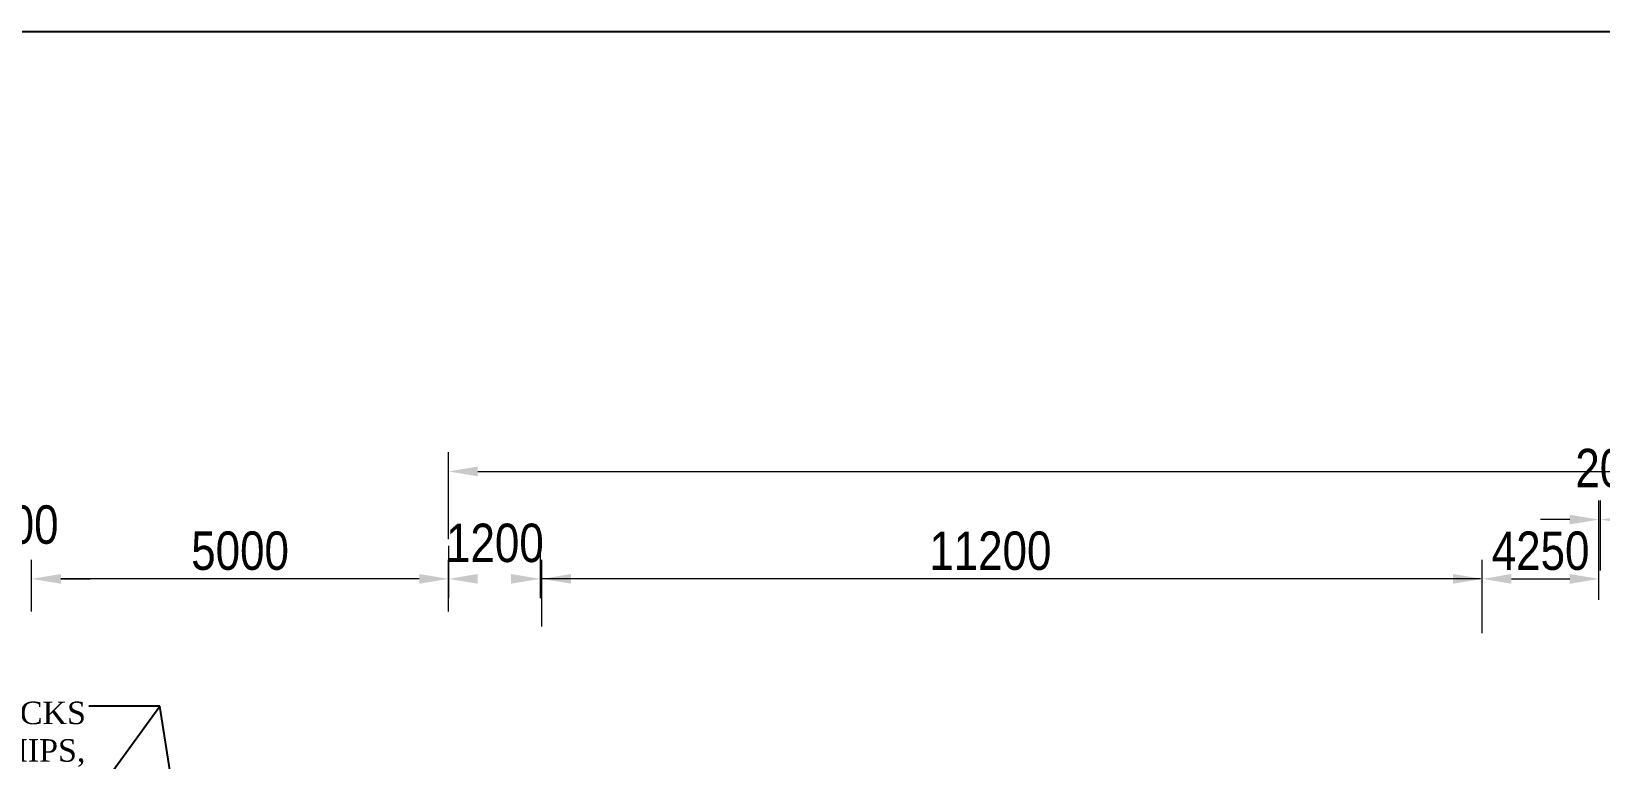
# Model space of a CAD drawing. Extents: x -426260 to 2055400, y -4304674 to -305611.
# Drawn here: x 154896 to 173718, y -1894660 to -1885926 of the extents above; entities that cross this region are included whole.
import ezdxf

# ---------------------------------------------------------------- set-up
doc = ezdxf.new("R2010")
doc.units = 0
doc.header["$LTSCALE"] = 300
doc.header["$MEASUREMENT"] = 0
doc.header["$PDMODE"] = 3
doc.layers.get('DEFPOINTS').update_dxf_attribs({"linetype": 'CONTINUOUS'})
doc.layers.add('Dim', color=7, linetype='CONTINUOUS', lineweight=9)
doc.layers.add('LINE', color=7, linetype='CONTINUOUS')
doc.styles.add('Arial', font='arial.ttf')
doc.styles.add('DIM', font='isocp3.shx')
doc.styles.add('dimText', font='ARIALN.TTF')
doc.dimstyles.new('dim_150', dxfattribs={"dimtxt": 300, "dimasz": 300, "dimexe": 300, "dimexo": 100, "dimgap": 100, "dimtad": 1, "dimdec": 0, "dimzin": 0, "dimdsep": 46, "dimtxsty": 'DIM', "dimcen": 150, "dimclrd": 5, "dimclre": 5, "dimclrt": 7, "dimadec": 0, "dimazin": 0, "dimtfac": 1, "dimtdec": 0, "dimtmove": 0, "dimatfit": 3, "dimfxl": 20, "dimtolj": 1, "dimtzin": 0, "dimarcsym": 0})
doc.dimstyles.new('dim_230', dxfattribs={"dimtxt": 460, "dimasz": 460, "dimexe": 230, "dimexo": 100, "dimgap": 100, "dimtad": 1, "dimdec": 0, "dimzin": 0, "dimdsep": 46, "dimtxsty": 'dimText', "dimcen": 0.09, "dimclrd": 256, "dimclre": 256, "dimclrt": 7, "dimadec": 0, "dimazin": 0, "dimtfac": 1, "dimtdec": 0, "dimtofl": 0, "dimtmove": 0, "dimatfit": 3, "dimfxl": 1, "dimtolj": 1, "dimtzin": 0, "dimlwd": -1, "dimlwe": -1, "dimarcsym": 0})

# ---------------------------------------------------------------- blocks, each defined once
blk = doc.blocks.new('*D1282')
at = {"layer": 'DEFPOINTS', "color": 0, "ltscale": 500, "transparency": 16777216}
for p in [(154899, -1892492), (154599, -1892983), (154899, -1892983)]:
    blk.add_point(p, dxfattribs=at)
at = {"layer": 'Dim', "ltscale": 500, "transparency": 16777216}
for p, q in [((154599, -1892883), (154599, -1892262)), ((154899, -1892883), (154899, -1892262)), ((154249, -1892492), (153899, -1892492)), ((155249, -1892492), (155599, -1892492))]:
    blk.add_line(p, q, dxfattribs=at)
for points in [[(154249, -1892434), (154249, -1892551), (154599, -1892492)], [(155249, -1892434), (155249, -1892551), (154899, -1892492)]]:
    blk.add_solid(points, dxfattribs=at)
at = {"layer": 'Dim', "color": 7, "ltscale": 500, "transparency": 16777216, "insert": (154782, -1891844), "char_height": 460, "attachment_point": 5, "style": 'dimText'}
blk.add_mtext('\\A1;300', dxfattribs=at)
blk = doc.blocks.new('*D1283')
at = {"layer": 'DEFPOINTS', "color": 0, "ltscale": 500, "transparency": 16777216}
for p in [(154899, -1892492), (154899, -1892983), (159898, -1892983)]:
    blk.add_point(p, dxfattribs=at)
at = {"layer": 'Dim', "ltscale": 500, "transparency": 16777216}
for p, q in [((154899, -1892883), (154899, -1892262)), ((159898, -1892883), (159898, -1892262)), ((159548, -1892492), (155249, -1892492))]:
    blk.add_line(p, q, dxfattribs=at)
for points in [[(155249, -1892434), (155249, -1892551), (154899, -1892492)], [(159548, -1892434), (159548, -1892551), (159898, -1892492)]]:
    blk.add_solid(points, dxfattribs=at)
at = {"layer": 'Dim', "color": 7, "ltscale": 500, "transparency": 16777216, "insert": (157399, -1892157), "char_height": 460, "attachment_point": 5, "style": 'dimText'}
blk.add_mtext('\\A1;5000', dxfattribs=at)
blk = doc.blocks.new('*D1207')
at = {"layer": 'DEFPOINTS', "color": 0, "ltscale": 500, "transparency": 16777216}
for p in [(173718, -1891781), (173698, -1892492, 0), (173718, -1892492, 0)]:
    blk.add_point(p, dxfattribs=at)
at = {"layer": 'Dim', "ltscale": 500, "transparency": 16777216}
for p, q in [((173698, -1892392), (173698, -1891551)), ((173718, -1892392), (173718, -1891551)), ((173348, -1891781), (172998, -1891781)), ((174068, -1891781), (174418, -1891781))]:
    blk.add_line(p, q, dxfattribs=at)
for points in [[(173348, -1891723), (173348, -1891839), (173698, -1891781)], [(174068, -1891723), (174068, -1891839), (173718, -1891781)]]:
    blk.add_solid(points, dxfattribs=at)
at = {"layer": 'Dim', "color": 7, "ltscale": 500, "transparency": 16777216, "insert": (173708, -1891166), "char_height": 460, "attachment_point": 5, "style": 'dimText'}
blk.add_mtext('\\A1;20', dxfattribs=at)

msp = doc.modelspace()

# ---------------------------------------------------------------- linework, layer by layer
at = {"layer": 'Dim', "ltscale": 500}
for p, q in [((159899.3, -1892016.9, 0), (159899.3, -1890973.6, 0)), ((160249.3, -1891203.6, 0), (198909.6, -1891203.6, 0)), ((160998, -1891994.3, 0), (160998, -1892722.3, 0)), ((160998, -1891994.3, 0), (160998, -1892722.3, 0)), ((159898.5, -1892095.3, 0), (159898.5, -1892722.3, 0)), ((161019, -1893062.2, 0), (161019, -1892262.3, 0)), ((172298.5, -1893142, 0), (172298.5, -1892262.3, 0)), ((172298.5, -1892392.3, 0), (172298.5, -1892262.3, 0)), ((173698.5, -1892743.4, 0), (173698.5, -1892262.3, 0)), ((172279.4, -1892492.3, 0), (161019, -1892492.3, 0)), ((172648.5, -1892492.3, 0), (173348.5, -1892492.3, 0))]:
    msp.add_line(p, q, dxfattribs=at)
for points in [[(160249.3, -1891145.2, 0), (160249.3, -1891261.9, 0), (159899.3, -1891203.6, 0)], [(160248.5, -1892433.9, 0), (160248.5, -1892550.6, 0), (159898.5, -1892492.3, 0)], [(160648, -1892433.9, 0), (160648, -1892550.6, 0), (160998, -1892492.3, 0)], [(161369, -1892433.9, 0), (161369, -1892550.6, 0), (161019, -1892492.3, 0)], [(171948.5, -1892433.9, 0), (171948.5, -1892550.6, 0), (172298.5, -1892492.3, 0)], [(172648.5, -1892433.9, 0), (172648.5, -1892550.6, 0), (172298.5, -1892492.3, 0)], [(173348.5, -1892433.9, 0), (173348.5, -1892550.6, 0), (173698.5, -1892492.3, 0)]]:
    msp.add_solid(points, dxfattribs=at)
at = {"layer": 'LINE'}
msp.add_lwpolyline([(217376, -1939042.7), (142261.2, -1939042.7), (142261.2, -1885925.9), (217376, -1885925.9)], close=True, dxfattribs=at)

# ---------------------------------------------------------------- texts
at = {"layer": 'Dim', "color": 7, "ltscale": 500, "char_height": 460, "attachment_point": 5, "style": 'dimText'}
for s, insert in [('\\A1;1200', (160455.7, -1892063.6, 0)), ('\\A1;11200', (166398.5, -1892157.4, 0)), ('\\A1;4250', (172998.5, -1892157.4, 0))]:
    msp.add_mtext(s, dxfattribs=dict(at, insert=insert))
at = {"layer": 'LINE', "insert": (146385, -1893964.6, 0), "char_height": 269.892, "width": 13483.804, "attachment_point": 1}
msp.add_mtext('\\pi2563;{\\fTimes New Roman|b0|i0|c0|p18;1- LAYER 500x500x200 C.C BLOCKS \\P\\pi1356;OVER 100 mm THICK PICK JHAMA CHIPS, \\P\\pi2561;GEOTEXTILE (Thickness >=3 mm)  & \\P\\pi3643;100 mm SAND (F.M 1.00 - 1.50)}', dxfattribs=at)

# ---------------------------------------------------------------- dimensions: what is measured, and where the dimension line sits
at = {"layer": 'Dim', "ltscale": 500}
dim = msp.add_linear_dim(base=(173718.5, -1891781), p1=(173698.5, -1892492.3, 0), p2=(173718.5, -1892492.3, 0), dimstyle='dim_230', override={"dimasz": 350, "dimsah": 1, "dimtmove": 2}, dxfattribs=at)
dim.commit()
dim.dimension.update_dxf_attribs({"geometry": '*D1207', "text_midpoint": (173708.5, -1891166.1)})
dim = msp.add_linear_dim(base=(154898.8, -1892492.3, 0), p1=(154598.8, -1892983.2, 0), p2=(154898.8, -1892983.2, 0), dimstyle='dim_230', override={"dimasz": 350, "dimsah": 1, "dimtmove": 2}, dxfattribs=at)
dim.commit()
dim.dimension.update_dxf_attribs({"geometry": '*D1282', "text_midpoint": (154782.3, -1891844.3, 0), "dimtype": 160})
dim = msp.add_linear_dim(base=(154898.8, -1892492.3, 0), p1=(159898.5, -1892983.2, 0), p2=(154898.8, -1892983.2, 0), angle=180, dimstyle='dim_230', override={"dimasz": 350, "dimsah": 1, "dimtmove": 2}, dxfattribs=at)
dim.commit()
dim.dimension.update_dxf_attribs({"geometry": '*D1283', "text_midpoint": (157398.6, -1892157.4, 0)})

# ---------------------------------------------------------------- leaders
for points in [[(152955, -1898788.2, 0), (156438.4, -1894018.7, 0), (155585.4, -1894018.7, 0)], [(157166.1, -1898732.9, 0), (156438.4, -1894018.7, 0), (155585.4, -1894018.7, 0)]]:
    msp.add_leader(points, dimstyle='dim_150', override={"dimtxt": 320, "dimasz": 350, "dimexe": 150, "dimtxsty": 'Arial', "dimtmove": 1}, dxfattribs=at)

doc.saveas('drawing.dxf')
